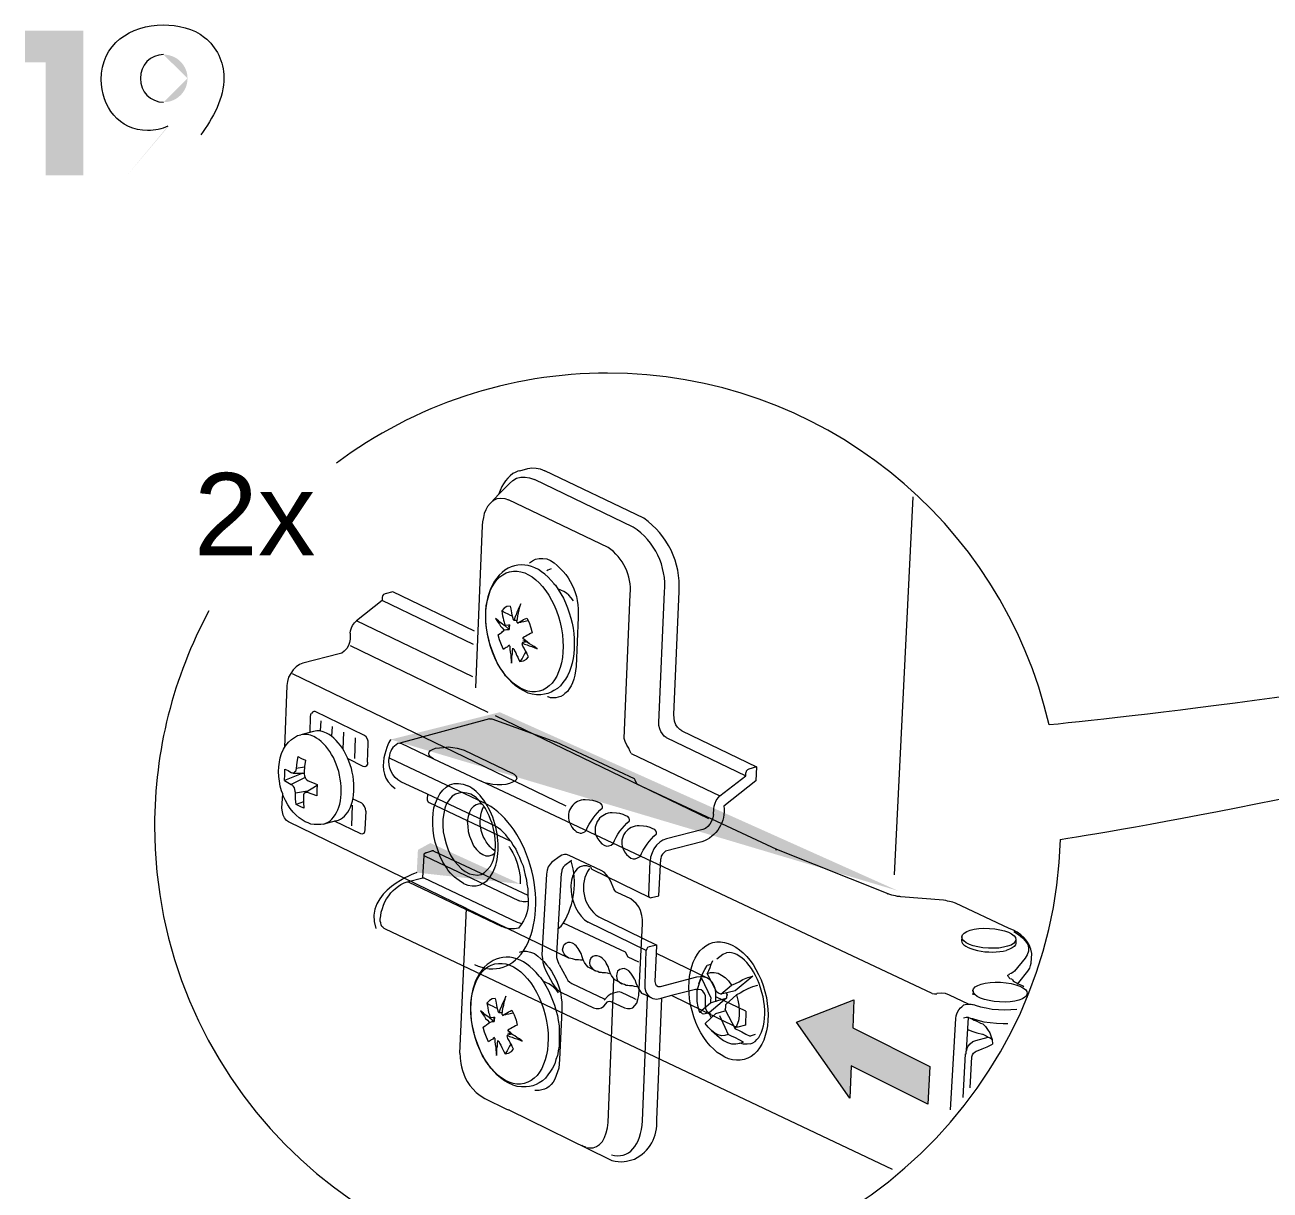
# Model space of a CAD drawing. Header units: metres. Extents: x -8.4 to 7.9, y -3.9 to 2.
# Drawn here: x 5.3787 to 5.6688, y -1.1898 to -0.9184 of the extents above; entities that cross this region are included whole.
import ezdxf

# ---------------------------------------------------------------- set-up
doc = ezdxf.new("R2010")
doc.units = ezdxf.units.M
doc.header["$MEASUREMENT"] = 0
for name, color, linetype, lineweight in [('PDF13_Geometry_Num_Penna__1', 255, 'Continuous', 18), ('PDF13_Geometry_Num_Penna__7', 7, 'Continuous', 18), ('PDF13_Text_Num_Penna__7', 7, 'Continuous', 18)]:
    doc.layers.add(name, color=color, linetype=linetype, lineweight=lineweight)
doc.styles.add('GENERATED_STYLE_2', font='')
doc.styles.get('GENERATED_STYLE_2').set_extended_font_data('Arial')

msp = doc.modelspace()

# ---------------------------------------------------------------- hatches: boundary and pattern name
at = {"layer": 'PDF13_Geometry_Num_Penna__1', "linetype": 'Continuous', "lineweight": 18}
for points in [[(5.5821, -1.12011), (5.48934, -1.0785), (5.4639, -1.08486)], [(5.49411, -1.11852), (5.47317, -1.10898), (5.47026, -1.11057), (5.46999, -1.11587)]]:
    msp.add_hatch(color=255, dxfattribs=at).paths.add_polyline_path(points)
at = {"layer": 'PDF13_Geometry_Num_Penna__7', "linetype": 'Continuous', "lineweight": 18}
for points in [[(5.38353, -0.92713), (5.38353, -0.9534), (5.39228, -0.9534), (5.39228, -0.91972), (5.3787, -0.91972), (5.3787, -0.92713)], [(5.41659, -0.93084, 0.415746), (5.411, -0.9253)], [(5.411, -0.93638, 0.415701), (5.41659, -0.93084)], [(5.40251, -0.9534), (5.41212, -0.94205), (5.41203, -0.94197)], [(5.57121, -1.16091), (5.58909, -1.16985), (5.58948, -1.16101), (5.57158, -1.15204), (5.57185, -1.14551), (5.55842, -1.15075), (5.5709, -1.16846)]]:
    msp.add_hatch(color=7, dxfattribs=at).paths.add_polyline_path(points)

# ---------------------------------------------------------------- linework, layer by layer
at = {"layer": 'PDF13_Geometry_Num_Penna__7', "color": 7, "linetype": 'Continuous', "lineweight": 18, "flags": 128}
for points in [[(5.61731, -1.08146, 0.349555), (5.51446, -0.99951, 0.162644), (5.45126, -1.02051)], [(5.53174, -1.08288), (5.53124, -1.0825), (5.53074, -1.082), (5.53035, -1.08142), (5.53006, -1.08062), (5.52994, -1.07986), (5.52986, -1.07904), (5.53112, -1.0504, 0.261859), (5.52289, -1.03332), (5.49983, -1.02223)], [(5.5281, -1.08437), (5.52759, -1.08407), (5.52721, -1.08357), (5.52683, -1.083), (5.52659, -1.08239), (5.52641, -1.08162), (5.52641, -1.08092), (5.52771, -1.05048, 0.276844), (5.52042, -1.03538), (5.49739, -1.0243)], [(5.51993, -1.08809), (5.51966, -1.08752), (5.51936, -1.08691), (5.51896, -1.08615), (5.51854, -1.08533), (5.51828, -1.08465), (5.51974, -1.05098, 0.264469), (5.51455, -1.0401), (5.49137, -1.02901)], [(5.49627, -1.04373), (5.49697, -1.04324), (5.49765, -1.04285), (5.49854, -1.04267), (5.49934, -1.04267), (5.50029, -1.04274), (5.50118, -1.04313, -0.272462), (5.50758, -1.05638), (5.50709, -1.06788), (5.50697, -1.06885), (5.50678, -1.06985), (5.50658, -1.0708), (5.50628, -1.07169), (5.506, -1.07238), (5.50552, -1.07307), (5.50512, -1.07367), (5.50451, -1.07413), (5.50406, -1.07456), (5.50356, -1.07483), (5.50294, -1.07502), (5.50238, -1.07513), (5.50179, -1.07513), (5.50118, -1.07513), (5.50061, -1.07495), (5.50043, -1.07489)], [(5.42157, -1.05491, 0.124968), (5.40892, -1.10505, 0.985443), (5.61995, -1.10814)], [(5.47252, -1.0976), (5.47242, -1.09879), (5.47242, -1.09888), (5.47242, -1.09899), (5.47242, -1.09906), (5.47252, -1.09906), (5.47252, -1.09918), (5.47252, -1.09925), (5.4726, -1.09925), (5.4726, -1.09937), (5.4727, -1.09949), (5.47281, -1.09949), (5.47281, -1.09957), (5.47289, -1.09957), (5.49189, -1.10852), (5.4913, -1.10782), (5.49071, -1.10706), (5.49002, -1.10637), (5.48954, -1.10587), (5.48903, -1.10548), (5.48853, -1.10517), (5.48815, -1.10498), (5.47252, -1.0976), (5.4663, -1.09475, -0.316651), (5.46356, -1.08903)], [(5.5491, -1.09124), (5.54898, -1.09446), (5.54155, -1.10037, -0.355169), (5.5364, -1.10872), (5.52797, -1.11087)], [(5.48765, -1.11341), (5.48784, -1.11282), (5.48803, -1.11213), (5.48814, -1.11144), (5.48822, -1.11087, -0.356621), (5.48558, -1.10037), (5.4855, -1.10025), (5.48499, -1.09967), (5.48451, -1.09911), (5.48412, -1.09867), (5.48381, -1.09841)], [(5.51572, -1.10911, -0.113622), (5.51954, -1.10381), (5.51954, -1.10352), (5.51947, -1.1032), (5.51916, -1.10281), (5.51867, -1.10263), (5.51808, -1.10232), (5.51728, -1.10213), (5.51652, -1.10201), (5.51552, -1.10194, 0.503448), (5.51169, -1.10714)], [(5.522, -1.11213, -0.105197), (5.52583, -1.10684), (5.52583, -1.10654), (5.52571, -1.10616), (5.52545, -1.10584), (5.52495, -1.10565), (5.52437, -1.10536), (5.52357, -1.10516), (5.5228, -1.10508), (5.5218, -1.10496, 0.526063), (5.51798, -1.11018)], [(5.49189, -1.10852), (5.492, -1.10871), (5.49247, -1.10952), (5.49308, -1.1104), (5.49346, -1.11136), (5.49396, -1.11225), (5.49434, -1.11333), (5.49475, -1.11433), (5.49504, -1.1154), (5.49525, -1.11648), (5.49554, -1.11759), (5.49562, -1.11854), (5.49583, -1.11962), (5.49583, -1.1207), (5.49583, -1.12119, -0.228164), (5.49367, -1.12878), (5.49278, -1.129), (5.49178, -1.129), (5.49081, -1.12878), (5.48981, -1.12839)], [(5.50291, -1.12889), (5.50361, -1.12832), (5.50418, -1.12761, 0.208653), (5.50597, -1.11313), (5.50448, -1.11423), (5.50408, -1.11462), (5.50379, -1.11531), (5.50369, -1.11602)], [(5.51022, -1.1149, 0.415305), (5.51237, -1.12617), (5.52591, -1.13276), (5.52415, -1.13314), (5.52377, -1.13334), (5.52357, -1.13364), (5.52345, -1.13403), (5.50993, -1.12743)], [(5.61309, -1.13696), (5.6133, -1.13469, 0.284236), (5.60799, -1.12889), (5.59551, -1.12297)], [(5.49393, -1.1344), (5.4947, -1.13421), (5.49559, -1.13421), (5.49647, -1.1344), (5.49739, -1.13472, -0.262973), (5.50376, -1.14798), (5.50325, -1.15944), (5.50318, -1.16044), (5.50306, -1.1614), (5.50276, -1.16228), (5.50248, -1.16316), (5.50218, -1.16397), (5.50179, -1.16466), (5.5013, -1.16523), (5.5008, -1.16573), (5.5003, -1.16612), (5.49973, -1.16631), (5.49915, -1.1665), (5.49854, -1.16661), (5.49795, -1.16661), (5.49746, -1.16661)], [(5.49156, -1.17122), (5.51463, -1.18253), (5.51544, -1.18292), (5.51621, -1.1831), (5.5169, -1.18321), (5.51759, -1.18329), (5.51828, -1.18321), (5.51886, -1.1831), (5.52073, -1.18261, 0.306561), (5.52591, -1.17348), (5.5271, -1.14511)]]:
    msp.add_lwpolyline(points, format="xyb", dxfattribs=at)
for points in [[(5.49401, -1.02223), (5.49355, -1.02234), (5.49294, -1.02262), (5.49236, -1.02292), (5.49178, -1.02342), (5.49118, -1.024), (5.49068, -1.0246), (5.49022, -1.0253), (5.4898, -1.02595), (5.48942, -1.02682), (5.4891, -1.02762), (5.4891, -1.02774), (5.49156, -1.02518)], [(5.49156, -1.02518), (5.49236, -1.02449), (5.49324, -1.024), (5.49424, -1.02372), (5.49521, -1.02372), (5.49627, -1.02392), (5.49739, -1.0243)], [(5.49401, -1.02223), (5.49588, -1.02173)], [(5.49588, -1.02173), (5.49677, -1.02154), (5.49777, -1.02165), (5.49872, -1.02184), (5.49983, -1.02223)], [(5.48725, -1.02971), (5.48707, -1.02989), (5.48645, -1.03059), (5.48607, -1.03135), (5.48569, -1.03223), (5.4855, -1.03312), (5.48532, -1.03412), (5.48519, -1.03499), (5.48371, -1.07281)], [(5.4891, -1.02774), (5.48725, -1.02971), (5.48796, -1.02909), (5.48871, -1.02871), (5.4896, -1.02862), (5.49048, -1.02871), (5.49137, -1.02901)], [(5.58559, -1.02832), (5.58122, -1.1164)], [(5.5013, -1.04511), (5.50049, -1.04539), (5.5003, -1.04559)], [(5.50196, -1.04862), (5.50228, -1.04888), (5.50296, -1.04988), (5.50354, -1.05089), (5.50415, -1.05195), (5.50464, -1.05303), (5.5051, -1.05421), (5.50553, -1.05537), (5.5059, -1.05656), (5.50622, -1.05774), (5.50641, -1.05889), (5.50661, -1.0602), (5.50668, -1.06135), (5.50668, -1.06254), (5.50668, -1.06373), (5.50661, -1.06491), (5.50641, -1.06599), (5.5063, -1.06667)], [(5.50648, -1.05253), (5.50599, -1.05184), (5.50542, -1.05126), (5.50484, -1.05077), (5.50423, -1.05038), (5.50354, -1.05008), (5.50288, -1.04977)], [(5.46192, -1.05179), (5.46192, -1.05248), (5.45593, -1.05719)], [(5.46262, -1.0509), (5.46222, -1.0511), (5.46204, -1.05136), (5.46192, -1.05178)], [(5.48322, -1.06273), (5.46192, -1.05248)], [(5.46438, -1.05048), (5.46262, -1.0509)], [(5.48347, -1.05963), (5.46438, -1.05048)], [(5.49176, -1.05379), (5.491, -1.05391), (5.49038, -1.05429), (5.48981, -1.05487), (5.48992, -1.05548), (5.49, -1.05605), (5.49012, -1.05656), (5.49019, -1.05705), (5.49038, -1.05756), (5.4905, -1.05813)], [(5.48981, -1.05487), (5.4905, -1.05529), (5.49119, -1.05556), (5.49176, -1.05587), (5.49227, -1.05605)], [(5.49176, -1.05379), (5.49188, -1.05441), (5.49196, -1.05487), (5.49207, -1.05537), (5.49214, -1.05587), (5.49227, -1.05637), (5.49246, -1.05694), (5.49257, -1.05705), (5.49265, -1.05705)], [(5.49334, -1.05756), (5.49345, -1.05676), (5.49353, -1.05605), (5.49372, -1.05537), (5.49383, -1.05467), (5.49403, -1.05399), (5.49422, -1.05323), (5.49395, -1.05391), (5.49365, -1.05459), (5.49334, -1.05517), (5.49314, -1.05579), (5.49285, -1.05637), (5.49265, -1.05705)], [(5.45449, -1.06011), (5.45456, -1.05953), (5.45475, -1.05885), (5.45505, -1.05827), (5.45545, -1.05765), (5.45593, -1.05719)], [(5.48309, -1.07028), (5.45593, -1.05719)], [(5.49038, -1.05832), (5.49, -1.05802), (5.48962, -1.05774), (5.48932, -1.05756), (5.48904, -1.05725), (5.48862, -1.05694), (5.48835, -1.05667), (5.48862, -1.05713), (5.48892, -1.05763), (5.48924, -1.05802), (5.4895, -1.05843), (5.48992, -1.05882), (5.4903, -1.05932)], [(5.49138, -1.05823), (5.49038, -1.05832), (5.4905, -1.05823), (5.4905, -1.05813)], [(5.4905, -1.05813), (5.49138, -1.05823)], [(5.4905, -1.05832), (5.4915, -1.0592)], [(5.49158, -1.05813), (5.49138, -1.05823)], [(5.49138, -1.05851), (5.4915, -1.0587)], [(5.4915, -1.05862), (5.49138, -1.05851)], [(5.49158, -1.05813), (5.49158, -1.05823), (5.49158, -1.05843), (5.4915, -1.05862)], [(5.4915, -1.0587), (5.4915, -1.05889), (5.4915, -1.0592)], [(5.49265, -1.05705), (5.49334, -1.05705)], [(5.49345, -1.05705), (5.49334, -1.05705)], [(5.49334, -1.05756), (5.49345, -1.05763), (5.49345, -1.05774)], [(5.49345, -1.05774), (5.49383, -1.05756), (5.49423, -1.05732), (5.49452, -1.05713), (5.49483, -1.05694), (5.49521, -1.05676), (5.49561, -1.05656)], [(5.49433, -1.05756), (5.49414, -1.05763), (5.49345, -1.05774)], [(5.49552, -1.05732), (5.49491, -1.05743), (5.49422, -1.05756)], [(5.49433, -1.05756), (5.49422, -1.05756)], [(5.49599, -1.05725), (5.49552, -1.05731)], [(5.49561, -1.05656), (5.49617, -1.05763), (5.49659, -1.05882), (5.49687, -1.06)], [(5.45449, -1.06011), (5.45449, -1.06149), (5.45429, -1.06229), (5.4541, -1.06298), (5.45369, -1.06364), (5.4531, -1.06426), (5.45252, -1.06475), (5.45192, -1.06494), (5.44348, -1.06708)], [(5.48892, -1.06046), (5.48924, -1.06027), (5.48942, -1.0602), (5.48962, -1.06), (5.48981, -1.0599), (5.49, -1.05969), (5.4903, -1.0595)], [(5.49019, -1.06393), (5.4897, -1.06284), (5.48924, -1.06166), (5.48892, -1.06046)], [(5.49119, -1.0592), (5.4903, -1.0595), (5.4903, -1.0594), (5.4903, -1.05932)], [(5.4903, -1.05932), (5.49119, -1.0592)], [(5.49119, -1.0592), (5.4915, -1.0592)], [(5.49452, -1.06235), (5.49511, -1.06264), (5.49572, -1.06284), (5.49617, -1.06304), (5.49678, -1.06322), (5.49737, -1.06342), (5.49805, -1.06373), (5.49737, -1.06322), (5.49678, -1.06292), (5.49629, -1.06254), (5.49579, -1.06216), (5.49529, -1.06176), (5.49471, -1.06135)], [(5.49687, -1.06), (5.49649, -1.0602), (5.49609, -1.0604), (5.49579, -1.06058), (5.49541, -1.06078), (5.49511, -1.06096), (5.49471, -1.06115)], [(5.49471, -1.06116), (5.49471, -1.06127), (5.49471, -1.06135)], [(5.45449, -1.06298), (5.48657, -1.07847)], [(5.5063, -1.06667), (5.50622, -1.06706), (5.5059, -1.06806), (5.50561, -1.06901), (5.5051, -1.07001), (5.50464, -1.07078), (5.50404, -1.07158), (5.50346, -1.07236), (5.50277, -1.07296), (5.50196, -1.07342), (5.50131, -1.07385), (5.50051, -1.07412), (5.49974, -1.07431), (5.49893, -1.07442), (5.49785, -1.07442), (5.49687, -1.07431), (5.49591, -1.07403), (5.49491, -1.07354), (5.49395, -1.07296), (5.49294, -1.07228), (5.49214, -1.07158), (5.4915, -1.0709), (5.4907, -1.07001), (5.49012, -1.06913), (5.48942, -1.06813), (5.48881, -1.06714), (5.48835, -1.06606), (5.48786, -1.06491), (5.48748, -1.06393), (5.48706, -1.06284), (5.48678, -1.06176)], [(5.49158, -1.06292), (5.49127, -1.06315), (5.49108, -1.06334), (5.49081, -1.06342), (5.49062, -1.06361), (5.49038, -1.06373), (5.49019, -1.06393)], [(5.49168, -1.06315), (5.49158, -1.06304), (5.49158, -1.06293)], [(5.49168, -1.06315), (5.49168, -1.0638), (5.49176, -1.06449), (5.49188, -1.06511), (5.49188, -1.06579), (5.49196, -1.06637), (5.49207, -1.06706), (5.49214, -1.06649), (5.49214, -1.06587), (5.49214, -1.06537), (5.49227, -1.06491), (5.49227, -1.0643), (5.49239, -1.06361)], [(5.49239, -1.06361), (5.49246, -1.06373), (5.49257, -1.06373), (5.49276, -1.06422), (5.49306, -1.06468), (5.49326, -1.06519), (5.49353, -1.06568), (5.49372, -1.06618), (5.49403, -1.06667)], [(5.49403, -1.06667), (5.49483, -1.06657), (5.49552, -1.06618), (5.49599, -1.0656), (5.49571, -1.06499), (5.49552, -1.06449), (5.49521, -1.06411), (5.49503, -1.06361), (5.49471, -1.06315), (5.49452, -1.06254)], [(5.49541, -1.06441), (5.49511, -1.06491), (5.49483, -1.06537), (5.49452, -1.06599), (5.49403, -1.06667)], [(5.49521, -1.06216), (5.49452, -1.06235), (5.49452, -1.06247), (5.49452, -1.06254)], [(5.49491, -1.06196), (5.49529, -1.06184), (5.49471, -1.06196)], [(5.49541, -1.06204), (5.49521, -1.06216)], [(5.49541, -1.06204), (5.49541, -1.06196), (5.49541, -1.06184)], [(5.49629, -1.06254), (5.49541, -1.06204)], [(5.44348, -1.06708), (5.44271, -1.06739), (5.44191, -1.06796), (5.44121, -1.06866), (5.44065, -1.06946), (5.44014, -1.07034), (5.43984, -1.07131), (5.43976, -1.07229)], [(5.50481, -1.10039), (5.44106, -1.06958)], [(5.43976, -1.07229), (5.43915, -1.08671), (5.43945, -1.08633), (5.44014, -1.08552), (5.44083, -1.08483), (5.44153, -1.08437), (5.44221, -1.08394), (5.44297, -1.08376)], [(5.44517, -1.08319), (5.44524, -1.07955), (5.44524, -1.07935), (5.44535, -1.07916), (5.44535, -1.07904), (5.44535, -1.07886), (5.44543, -1.07878)], [(5.44632, -1.07835), (5.44605, -1.07835), (5.44573, -1.07848), (5.44543, -1.07878)], [(5.45782, -1.08395), (5.44632, -1.07835)], [(5.44762, -1.08055), (5.4475, -1.08288)], [(5.45026, -1.08181), (5.45014, -1.08407)], [(5.48696, -1.08007), (5.46601, -1.08569), (5.46561, -1.0858), (5.46522, -1.08607), (5.46482, -1.08638), (5.46443, -1.08669), (5.46414, -1.08719), (5.46393, -1.08758), (5.46374, -1.08806), (5.46364, -1.08852), (5.46356, -1.08903), (5.46356, -1.08914), (5.46374, -1.08923)], [(5.48696, -1.08007), (5.48707, -1.08007), (5.48717, -1.08007), (5.48727, -1.08007), (5.48737, -1.08007), (5.48745, -1.08007)], [(5.48745, -1.08007), (5.50231, -1.08537), (5.50241, -1.08537)], [(5.48822, -1.07927), (5.53799, -1.10327)], [(5.44593, -1.083), (5.44297, -1.08377)], [(5.44605, -1.08419), (5.44524, -1.08388), (5.44447, -1.08368), (5.44379, -1.08368), (5.44297, -1.08376)], [(5.44896, -1.08339), (5.44819, -1.08307), (5.44739, -1.08288), (5.44673, -1.08288), (5.44593, -1.083)], [(5.4529, -1.08319), (5.4528, -1.08709)], [(5.45567, -1.08445), (5.45545, -1.08928)], [(5.45869, -1.08583), (5.45869, -1.08525), (5.45851, -1.08477), (5.4582, -1.08426), (5.45782, -1.08394)], [(5.5281, -1.08437), (5.54664, -1.09331), (5.54664, -1.09262)], [(5.53174, -1.08288), (5.5491, -1.09124), (5.54734, -1.09174)], [(5.43876, -1.09753), (5.4385, -1.09684), (5.43819, -1.09576), (5.438, -1.09458), (5.43789, -1.09351), (5.43781, -1.09232), (5.43789, -1.09124), (5.438, -1.09016), (5.43819, -1.0891), (5.4385, -1.0881), (5.43896, -1.08709), (5.43915, -1.08671)], [(5.45851, -1.09016), (5.45869, -1.08583)], [(5.46601, -1.08569), (5.46611, -1.08569), (5.4663, -1.08569)], [(5.4663, -1.08569), (5.47389, -1.08935)], [(5.47389, -1.08935), (5.47329, -1.08896), (5.47289, -1.08852), (5.47281, -1.08815), (5.47289, -1.08785), (5.47321, -1.08746), (5.47368, -1.08719), (5.47437, -1.08687), (5.47525, -1.08677), (5.47623, -1.08669), (5.47733, -1.08657), (5.47841, -1.08669), (5.47939, -1.08687), (5.48027, -1.08708), (5.48106, -1.08737), (5.49218, -1.09268)], [(5.50212, -1.08537), (5.50221, -1.08537), (5.50231, -1.08537)], [(5.50241, -1.08537), (5.52063, -1.09394), (5.52072, -1.09408), (5.52082, -1.09426)], [(5.44229, -1.08879), (5.44209, -1.09016), (5.44191, -1.09162), (5.44183, -1.092), (5.44171, -1.09232), (5.44153, -1.0925), (5.44133, -1.09262), (5.44114, -1.0927), (5.44083, -1.09262)], [(5.44229, -1.08879), (5.44317, -1.08928), (5.44406, -1.08967)], [(5.44406, -1.08967), (5.44387, -1.09112), (5.44379, -1.0925)], [(5.45851, -1.09016), (5.45851, -1.09062), (5.4582, -1.09105), (5.45789, -1.09124), (5.45751, -1.09112), (5.45398, -1.08936)], [(5.46374, -1.08923), (5.4855, -1.09957)], [(5.47389, -1.08935), (5.485, -1.09457)], [(5.51993, -1.08809), (5.54063, -1.09799), (5.54664, -1.09331)], [(5.43915, -1.09438), (5.43927, -1.093), (5.43927, -1.09174)], [(5.44348, -1.0927), (5.43915, -1.09438)], [(5.43927, -1.09174), (5.44002, -1.09212), (5.44083, -1.09262)], [(5.44114, -1.0927), (5.44379, -1.0927)], [(5.44387, -1.09131), (5.44191, -1.09162)], [(5.44379, -1.0925), (5.44379, -1.09288), (5.44387, -1.09331), (5.44398, -1.0937), (5.44417, -1.094), (5.44435, -1.09426), (5.44467, -1.09446), (5.44573, -1.09489), (5.44682, -1.09535)], [(5.59007, -1.14403), (5.485, -1.09457), (5.48579, -1.09484), (5.48666, -1.09502), (5.48775, -1.09523), (5.48875, -1.09534), (5.48981, -1.09534), (5.49081, -1.09523), (5.49168, -1.09502), (5.49238, -1.09475), (5.49297, -1.09445), (5.49326, -1.09415), (5.49335, -1.09376), (5.49317, -1.09337), (5.49279, -1.093), (5.49218, -1.09268)], [(5.54734, -1.09174), (5.54704, -1.09193), (5.54672, -1.0922), (5.54664, -1.09262)], [(5.43915, -1.09438), (5.43995, -1.09489), (5.44073, -1.09535), (5.44103, -1.09553), (5.44121, -1.09584), (5.4414, -1.09615), (5.44153, -1.09653), (5.4416, -1.0969), (5.44171, -1.09733)], [(5.44398, -1.0937), (5.44073, -1.09535)], [(5.44398, -1.09722), (5.44682, -1.09553)], [(5.44682, -1.09535), (5.44673, -1.09664), (5.44673, -1.09799)], [(5.48086, -1.11841), (5.4799, -1.11774), (5.47882, -1.11697), (5.47784, -1.11597), (5.47733, -1.11539), (5.47695, -1.11471), (5.47606, -1.11341), (5.47538, -1.11195), (5.4748, -1.11037), (5.47429, -1.1088), (5.474, -1.10734), (5.47382, -1.10596), (5.47374, -1.10458), (5.47374, -1.10332), (5.47382, -1.10201), (5.474, -1.10075), (5.47438, -1.09967), (5.4748, -1.09861), (5.47538, -1.09753), (5.47606, -1.09664), (5.47684, -1.09596), (5.47764, -1.09546), (5.47814, -1.09527), (5.47872, -1.09515), (5.47921, -1.09508), (5.4797, -1.09508), (5.48079, -1.09527), (5.48185, -1.09564)], [(5.52082, -1.09426), (5.52129, -1.09523), (5.52121, -1.09514)], [(5.55388, -1.11048), (5.52129, -1.09523)], [(5.44014, -1.10407), (5.43964, -1.1037), (5.43915, -1.10312), (5.43888, -1.10252), (5.43869, -1.10175), (5.43856, -1.10086), (5.43876, -1.09753)], [(5.44831, -1.10458), (5.44762, -1.1047), (5.44682, -1.1047), (5.44612, -1.1047), (5.44535, -1.10458), (5.44467, -1.10427), (5.44398, -1.10401), (5.44329, -1.10358), (5.44259, -1.10312), (5.44191, -1.10252), (5.44121, -1.10181), (5.44053, -1.10094), (5.43995, -1.10005), (5.43938, -1.0991), (5.43888, -1.09799), (5.43876, -1.09753)], [(5.44455, -1.0969), (5.44171, -1.09733)], [(5.44191, -1.09999), (5.44171, -1.09867), (5.44171, -1.09733)], [(5.4436, -1.09937), (5.44191, -1.09999)], [(5.44455, -1.09722), (5.44429, -1.09722), (5.44406, -1.09722), (5.44387, -1.09733), (5.44367, -1.09753), (5.4436, -1.09779), (5.4436, -1.09821), (5.4436, -1.09956), (5.44367, -1.10086)], [(5.44673, -1.09799), (5.44563, -1.09761), (5.44455, -1.09722)], [(5.45721, -1.09967), (5.45505, -1.09867)], [(5.48255, -1.09761), (5.48166, -1.09733), (5.48067, -1.09722), (5.47979, -1.09733), (5.47902, -1.09761), (5.47822, -1.0981), (5.47752, -1.09891), (5.47695, -1.09979), (5.47656, -1.10086), (5.47626, -1.10213), (5.47606, -1.1034), (5.47606, -1.1049), (5.47618, -1.10634), (5.47646, -1.10772), (5.47684, -1.10918), (5.47733, -1.11057), (5.47795, -1.11195), (5.47872, -1.11313), (5.47953, -1.11409), (5.4804, -1.11497), (5.48128, -1.11565), (5.48225, -1.11616), (5.48313, -1.11635), (5.48412, -1.11648), (5.48499, -1.11628), (5.48577, -1.11585), (5.48645, -1.11517), (5.48715, -1.11439), (5.48765, -1.11341)], [(5.48381, -1.09841), (5.48323, -1.09799), (5.48255, -1.09761)], [(5.53917, -1.10105), (5.53929, -1.10037), (5.53949, -1.09967), (5.53975, -1.0991), (5.54017, -1.09848), (5.54063, -1.09799)], [(5.44367, -1.10086), (5.44279, -1.10045), (5.44191, -1.09999)], [(5.45813, -1.10155), (5.45789, -1.10584), (5.45782, -1.10634), (5.45763, -1.10673), (5.45721, -1.10692), (5.45693, -1.10684), (5.45084, -1.10389)], [(5.45498, -1.10017), (5.45475, -1.10496)], [(5.45813, -1.10155), (5.45802, -1.10105), (5.45782, -1.10045), (5.45751, -1.09999), (5.45721, -1.09967)], [(5.48532, -1.09999), (5.48451, -1.09987), (5.48381, -1.10005), (5.48323, -1.10045), (5.48266, -1.10105), (5.48225, -1.10181), (5.48197, -1.10281), (5.48174, -1.10389), (5.48185, -1.10508), (5.48197, -1.10627), (5.48225, -1.10742), (5.48274, -1.10848), (5.48323, -1.1096), (5.48392, -1.11049), (5.48461, -1.11117), (5.48539, -1.11163), (5.48607, -1.11195), (5.48687, -1.11195), (5.48757, -1.11175), (5.48814, -1.11137)], [(5.48822, -1.11087), (5.48822, -1.11068), (5.48834, -1.10986), (5.48834, -1.10911), (5.48822, -1.10811), (5.48814, -1.10722), (5.48803, -1.10634), (5.48776, -1.10536), (5.48757, -1.10439), (5.48715, -1.10351), (5.48687, -1.10263), (5.48638, -1.10175), (5.48599, -1.10094), (5.48558, -1.10037)], [(5.53909, -1.10232), (5.53898, -1.10312), (5.53867, -1.10389), (5.53829, -1.10458), (5.53779, -1.10516), (5.53723, -1.10558), (5.53665, -1.10584), (5.52817, -1.10803)], [(5.53909, -1.10232), (5.53917, -1.10105)], [(5.48006, -1.1579), (5.48155, -1.1242), (5.44014, -1.10408)], [(5.45122, -1.10381), (5.44831, -1.10458)], [(5.52817, -1.10803), (5.5273, -1.10831), (5.52659, -1.1088), (5.52584, -1.10949), (5.52525, -1.11037), (5.52483, -1.11124), (5.52445, -1.11225), (5.52437, -1.11321)], [(5.47231, -1.11118), (5.47349, -1.11079)], [(5.47399, -1.11086), (5.47389, -1.11086), (5.47389, -1.11079), (5.47378, -1.11079), (5.47368, -1.11079), (5.4736, -1.11079), (5.47349, -1.11079), (5.4736, -1.11079), (5.47368, -1.11086)], [(5.47399, -1.11086), (5.49583, -1.12112), (5.49583, -1.12119)], [(5.52797, -1.11087), (5.52759, -1.11117), (5.52721, -1.11156), (5.52691, -1.11207), (5.52683, -1.11263)], [(5.55359, -1.11048), (5.55377, -1.11048), (5.55388, -1.11048)], [(5.58279, -1.12151), (5.5825, -1.1214), (5.582, -1.1214), (5.58153, -1.12132), (5.58102, -1.12119), (5.58063, -1.12112), (5.58023, -1.12094), (5.57984, -1.12082), (5.55388, -1.11048)], [(5.47143, -1.1171), (5.47173, -1.11186), (5.47173, -1.11179), (5.47173, -1.11168), (5.47173, -1.11154), (5.47181, -1.11154), (5.47181, -1.11147), (5.47181, -1.11136), (5.47191, -1.11136), (5.47191, -1.11129), (5.47202, -1.11129), (5.4721, -1.11129), (5.4721, -1.11118), (5.4722, -1.11118), (5.47231, -1.11118)], [(5.47173, -1.11186), (5.47173, -1.11198), (5.47191, -1.11205), (5.49367, -1.12239)], [(5.50143, -1.11343), (5.50104, -1.11394), (5.50064, -1.11451), (5.50035, -1.11531), (5.50025, -1.1162)], [(5.5034, -1.11205), (5.50143, -1.11343)], [(5.50548, -1.11186), (5.50487, -1.11168), (5.5044, -1.11168), (5.50379, -1.11179), (5.5034, -1.11205)], [(5.51294, -1.1154), (5.50547, -1.11186)], [(5.50597, -1.11313), (5.50606, -1.11305), (5.50597, -1.11294)], [(5.52427, -1.12164), (5.52407, -1.12144), (5.52407, -1.12118), (5.52437, -1.11321)], [(5.52641, -1.12126), (5.52683, -1.11263)], [(5.50025, -1.1162), (5.49916, -1.135)], [(5.5032, -1.13725), (5.50282, -1.13646), (5.50262, -1.13569), (5.50262, -1.13481), (5.50369, -1.11602)], [(5.51053, -1.11459), (5.51061, -1.1149), (5.51081, -1.11509)], [(5.51081, -1.11509), (5.52427, -1.12164)], [(5.5152, -1.11797), (5.5147, -1.1171), (5.51423, -1.11639), (5.51362, -1.11578), (5.51294, -1.1154)], [(5.46148, -1.12673), (5.46159, -1.12592), (5.46169, -1.12505), (5.46198, -1.12427), (5.46227, -1.12347), (5.46256, -1.1227), (5.46295, -1.12201), (5.46346, -1.12132), (5.46393, -1.12062), (5.46453, -1.12004), (5.46504, -1.11954), (5.46573, -1.11905), (5.4663, -1.11867), (5.46709, -1.11825), (5.46779, -1.11805), (5.47143, -1.1171)], [(5.46779, -1.11805), (5.46787, -1.11805), (5.46797, -1.11805)], [(5.46797, -1.11805), (5.48982, -1.12839)], [(5.47143, -1.1171), (5.47152, -1.1171), (5.47163, -1.1171)], [(5.47163, -1.1171), (5.49336, -1.12742)], [(5.5159, -1.11962), (5.5152, -1.11797)], [(5.51669, -1.1205), (5.51639, -1.12032), (5.5161, -1.12004), (5.5159, -1.11962)], [(5.49583, -1.12259), (5.49544, -1.1227), (5.49512, -1.1227), (5.49475, -1.1227), (5.49446, -1.12259), (5.49404, -1.12251), (5.49367, -1.12239)], [(5.51984, -1.12201), (5.51669, -1.1205)], [(5.52258, -1.12781), (5.52258, -1.12682), (5.5224, -1.12585), (5.52208, -1.12473), (5.52171, -1.12385), (5.52111, -1.12308), (5.52051, -1.12251), (5.51984, -1.12201)], [(5.52427, -1.12164), (5.52445, -1.12176), (5.52465, -1.12164), (5.52641, -1.12126)], [(5.57966, -1.12082), (5.57976, -1.12082), (5.57984, -1.12082)], [(5.59551, -1.12297), (5.5953, -1.1229), (5.5949, -1.12277), (5.59451, -1.1227), (5.59411, -1.12259), (5.59364, -1.12251), (5.59323, -1.12239), (5.59272, -1.12227), (5.58279, -1.12151)], [(5.48155, -1.1242), (5.50532, -1.13572), (5.50474, -1.1353), (5.50432, -1.1348), (5.50406, -1.13434), (5.50394, -1.13384), (5.50406, -1.13334), (5.50424, -1.13276)], [(5.46267, -1.12907), (5.46237, -1.12889), (5.46207, -1.12858), (5.46189, -1.12839), (5.46169, -1.12801), (5.46159, -1.12761), (5.46148, -1.12721), (5.46148, -1.12673)], [(5.49335, -1.12742), (5.49396, -1.12761), (5.49454, -1.12781)], [(5.52171, -1.13677), (5.51925, -1.13557), (5.51864, -1.13438), (5.50418, -1.12762)], [(5.52171, -1.14453), (5.52258, -1.12781)], [(5.58083, -1.18501), (5.46267, -1.12907)], [(5.59697, -1.13084), (5.59688, -1.13173)], [(5.60906, -1.12958), (5.61015, -1.13027), (5.61114, -1.13105), (5.61182, -1.13185), (5.61231, -1.13262), (5.61251, -1.13342), (5.61251, -1.1342), (5.61221, -1.135), (5.61172, -1.13577)], [(5.52318, -1.14197), (5.52345, -1.13403)], [(5.5376, -1.14039), (5.52583, -1.13472), (5.52591, -1.13276)], [(5.60957, -1.13242), (5.60946, -1.13273), (5.60918, -1.13312), (5.60867, -1.13342), (5.60809, -1.13369), (5.6073, -1.134)], [(5.60957, -1.13155), (5.60957, -1.13242)], [(5.49916, -1.135), (5.49927, -1.13588), (5.49938, -1.13684), (5.49967, -1.13785), (5.50006, -1.13872)], [(5.50766, -1.13618), (5.50728, -1.13618), (5.50697, -1.13618), (5.50671, -1.1361), (5.50628, -1.13598), (5.5059, -1.1359), (5.50552, -1.13578), (5.50532, -1.13572)], [(5.50866, -1.13629), (5.50816, -1.13629), (5.50766, -1.13618)], [(5.51042, -1.13816), (5.50993, -1.13787), (5.50942, -1.13736), (5.50904, -1.13678), (5.50873, -1.13618), (5.50855, -1.13549), (5.50827, -1.13472)], [(5.51053, -1.13578), (5.51031, -1.13636), (5.51022, -1.13687), (5.51031, -1.13748), (5.51061, -1.13794), (5.51099, -1.13836), (5.51161, -1.13874)], [(5.52553, -1.14127), (5.52583, -1.13472)], [(5.53892, -1.13646), (5.53851, -1.13725), (5.53823, -1.13803), (5.53794, -1.13872), (5.53764, -1.13941)], [(5.5399, -1.13596), (5.54059, -1.13539), (5.54128, -1.13488), (5.54217, -1.13457)], [(5.61173, -1.13577), (5.60928, -1.13884), (5.60888, -1.13911), (5.60849, -1.13941), (5.60817, -1.13949)], [(5.61025, -1.14149), (5.61231, -1.13884), (5.6128, -1.13815), (5.613, -1.13753), (5.61309, -1.13696)], [(5.49848, -1.14001), (5.4988, -1.14028), (5.49948, -1.14128), (5.50006, -1.14228), (5.50067, -1.14334), (5.50116, -1.14442), (5.50162, -1.14561), (5.50204, -1.14676), (5.50242, -1.14795), (5.50274, -1.14913), (5.50293, -1.15029), (5.50313, -1.15159), (5.5032, -1.15274), (5.5032, -1.15393), (5.5032, -1.15512), (5.50313, -1.1563), (5.50293, -1.15739), (5.50282, -1.15806)], [(5.50006, -1.13872), (5.50172, -1.14176)], [(5.5032, -1.13725), (5.50487, -1.14037)], [(5.51161, -1.13874), (5.51042, -1.13816)], [(5.51395, -1.13925), (5.51357, -1.13925), (5.51325, -1.13925), (5.51299, -1.13913), (5.51249, -1.13913), (5.51219, -1.13893), (5.51179, -1.13882), (5.51161, -1.13874)], [(5.51494, -1.13943), (5.51445, -1.13933), (5.51395, -1.13925)], [(5.51672, -1.1412), (5.5161, -1.14089), (5.51572, -1.14039), (5.51533, -1.13981), (5.51501, -1.13925), (5.51483, -1.13854), (5.51455, -1.13774)], [(5.51678, -1.13882), (5.5166, -1.13943), (5.51652, -1.13993), (5.5166, -1.14051), (5.51678, -1.14101), (5.5172, -1.14139), (5.51778, -1.14177)], [(5.53567, -1.14176), (5.53656, -1.13949)], [(5.53656, -1.13949), (5.53707, -1.13842), (5.53764, -1.13753)], [(5.53851, -1.13725), (5.53764, -1.13753)], [(5.53764, -1.13941), (5.53842, -1.13911), (5.53929, -1.13911), (5.54019, -1.1393), (5.54098, -1.13973), (5.54187, -1.1403), (5.54265, -1.14107), (5.54334, -1.14207)], [(5.5399, -1.14376), (5.53764, -1.13941)], [(5.54709, -1.1403), (5.54825, -1.14001), (5.54413, -1.14345)], [(5.60878, -1.14088), (5.60859, -1.14068), (5.60817, -1.14061), (5.60799, -1.1403), (5.6078, -1.14011), (5.6077, -1.13991), (5.6077, -1.1398), (5.6078, -1.13973), (5.60788, -1.13962)], [(5.60788, -1.13962), (5.60799, -1.13962), (5.60809, -1.13949)], [(5.60799, -1.13949), (5.60799, -1.13962)], [(5.503, -1.14392), (5.50251, -1.14323), (5.50194, -1.14266), (5.50136, -1.14216), (5.50075, -1.14177), (5.50006, -1.14147), (5.4994, -1.14116)], [(5.50172, -1.14176), (5.50212, -1.14245), (5.50262, -1.14306), (5.5031, -1.14345), (5.50369, -1.14384)], [(5.50487, -1.14037), (5.50518, -1.14099), (5.50566, -1.14138), (5.50615, -1.14169)], [(5.50615, -1.14169), (5.51362, -1.14529)], [(5.50935, -1.17989), (5.51022, -1.17997), (5.51111, -1.17997), (5.51187, -1.17965), (5.51257, -1.17919), (5.51325, -1.17851), (5.51375, -1.17762), (5.51414, -1.1765), (5.51445, -1.17536), (5.51455, -1.17406), (5.5159, -1.14069)], [(5.5179, -1.14177), (5.51672, -1.1412)], [(5.52024, -1.14227), (5.51984, -1.14227), (5.51954, -1.14227), (5.51916, -1.14215), (5.51878, -1.14215), (5.51836, -1.14197), (5.51808, -1.14189), (5.5179, -1.14177)], [(5.52123, -1.14246), (5.52073, -1.14239), (5.52024, -1.14227)], [(5.5208, -1.14081), (5.521, -1.14157), (5.52131, -1.14227), (5.52162, -1.14285), (5.522, -1.14346), (5.52238, -1.14395), (5.52289, -1.14423)], [(5.52659, -1.1453), (5.52583, -1.14542), (5.52503, -1.1453), (5.52437, -1.14492), (5.52387, -1.14441), (5.52345, -1.14373), (5.52318, -1.14284), (5.52318, -1.14197)], [(5.52671, -1.14246), (5.52621, -1.14246), (5.52583, -1.14227), (5.52565, -1.14189), (5.52553, -1.14127)], [(5.5376, -1.14039), (5.53683, -1.1402), (5.53602, -1.14012), (5.53514, -1.1402), (5.52671, -1.14246)], [(5.53636, -1.14049), (5.53588, -1.14138), (5.53557, -1.14238), (5.53527, -1.14345), (5.53527, -1.14463), (5.53527, -1.14592), (5.53549, -1.14711), (5.53588, -1.14837), (5.53842, -1.14621)], [(5.53636, -1.14049), (5.53851, -1.14502)], [(5.53967, -1.14472), (5.53967, -1.14373), (5.53949, -1.14284), (5.53917, -1.14207), (5.53879, -1.14139), (5.53817, -1.14081), (5.5376, -1.14039)], [(5.54079, -1.14421), (5.54334, -1.14207), (5.54423, -1.14169), (5.5451, -1.1413), (5.54599, -1.1408), (5.54709, -1.1403)], [(5.54817, -1.14245), (5.54709, -1.14295), (5.54621, -1.14345), (5.54532, -1.14396), (5.54445, -1.14435)], [(5.54936, -1.14219), (5.54817, -1.14245)], [(5.60878, -1.14088), (5.60896, -1.14107), (5.60928, -1.1413), (5.60967, -1.14158), (5.60996, -1.14176)], [(5.61025, -1.14149), (5.61006, -1.14158), (5.60996, -1.14176)], [(5.60996, -1.14176), (5.61006, -1.14176), (5.61045, -1.14196), (5.61104, -1.14219), (5.61142, -1.14238)], [(5.61142, -1.14238), (5.61133, -1.14238), (5.61123, -1.14238)], [(5.48828, -1.14518), (5.48752, -1.1453), (5.4869, -1.14569), (5.48633, -1.14627), (5.48644, -1.14687), (5.48653, -1.14744), (5.48664, -1.14795), (5.48671, -1.14845), (5.4869, -1.14895), (5.48702, -1.14953)], [(5.48828, -1.14518), (5.4884, -1.1458), (5.48848, -1.14627), (5.48859, -1.14676), (5.48866, -1.14727), (5.48879, -1.14776), (5.48898, -1.14833), (5.48909, -1.14845), (5.48917, -1.14845)], [(5.48986, -1.14895), (5.48997, -1.14815), (5.49005, -1.14745), (5.49024, -1.14676), (5.49035, -1.14607), (5.49055, -1.14538), (5.49074, -1.14462), (5.49047, -1.1453), (5.49017, -1.14598), (5.48986, -1.14656), (5.48966, -1.14719), (5.48936, -1.14776), (5.48917, -1.14845)], [(5.50369, -1.14384), (5.51117, -1.14736)], [(5.51362, -1.14561), (5.51452, -1.14464)], [(5.51362, -1.14529), (5.51373, -1.14529), (5.51383, -1.14529)], [(5.51441, -1.14599), (5.51462, -1.14592), (5.51492, -1.14579), (5.5152, -1.14592)], [(5.51452, -1.14463), (5.51461, -1.14453), (5.5148, -1.14435), (5.51501, -1.14421), (5.51511, -1.14414), (5.51531, -1.14414), (5.51549, -1.14403)], [(5.51669, -1.14376), (5.51549, -1.14403)], [(5.52082, -1.14529), (5.51767, -1.14384), (5.51717, -1.14364), (5.51669, -1.14376)], [(5.51836, -1.14736), (5.51905, -1.14757), (5.51972, -1.14757), (5.52032, -1.14736), (5.52082, -1.14686), (5.52129, -1.1463), (5.52151, -1.14541), (5.52171, -1.14453)], [(5.52082, -1.14529), (5.52092, -1.14529), (5.521, -1.14541)], [(5.52257, -1.17367), (5.52377, -1.14472)], [(5.52475, -1.14511), (5.52289, -1.14423)], [(5.5271, -1.14511), (5.52659, -1.1453)], [(5.52936, -1.14453), (5.5271, -1.14511)], [(5.53496, -1.14307), (5.52936, -1.14453)], [(5.54439, -1.15189), (5.52936, -1.14453)], [(5.53729, -1.1453), (5.53723, -1.14461), (5.53703, -1.14404), (5.53665, -1.14353), (5.53622, -1.14315), (5.53565, -1.14307), (5.53496, -1.14307)], [(5.53723, -1.14668), (5.53729, -1.1453)], [(5.54217, -1.14511), (5.53813, -1.14857)], [(5.53851, -1.14502), (5.53842, -1.14561), (5.53842, -1.14621)], [(5.53842, -1.14621), (5.5404, -1.14561), (5.54217, -1.14511)], [(5.53967, -1.14484), (5.53967, -1.14472)], [(5.53967, -1.14599), (5.53967, -1.14484)], [(5.54664, -1.14818), (5.53967, -1.14484)], [(5.54079, -1.14421), (5.5403, -1.14396), (5.5399, -1.14376)], [(5.54413, -1.14345), (5.54256, -1.14384), (5.54079, -1.14421)], [(5.54197, -1.1466), (5.54445, -1.14434)], [(5.54207, -1.14396), (5.54227, -1.14435)], [(5.54227, -1.14435), (5.54217, -1.14472), (5.54217, -1.14511)], [(5.54445, -1.14435), (5.54481, -1.14561), (5.54502, -1.14679), (5.5451, -1.14807), (5.5451, -1.14926), (5.54492, -1.15044), (5.54453, -1.15141), (5.54413, -1.1523)], [(5.59007, -1.14403), (5.59057, -1.14414), (5.59106, -1.14414)], [(5.59106, -1.14414), (5.59116, -1.14414), (5.59116, -1.14403)], [(5.59855, -1.14649), (5.59411, -1.14442), (5.59313, -1.14403), (5.59215, -1.14396), (5.59116, -1.14403)], [(5.59963, -1.14345), (5.59953, -1.14435)], [(5.61221, -1.14403), (5.61221, -1.14491)], [(5.4869, -1.14971), (5.48652, -1.14941), (5.48614, -1.14913), (5.48584, -1.14895), (5.48556, -1.14864), (5.48514, -1.14833), (5.48487, -1.14807), (5.48514, -1.14853), (5.48544, -1.14902), (5.48576, -1.14941), (5.48602, -1.14983), (5.48644, -1.15022), (5.48682, -1.15071)], [(5.48633, -1.14627), (5.48702, -1.14669), (5.48771, -1.14695), (5.48828, -1.14727), (5.48879, -1.14744)], [(5.48917, -1.14845), (5.48986, -1.14845), (5.48997, -1.14845)], [(5.48997, -1.14913), (5.49035, -1.14895), (5.49074, -1.14871), (5.49104, -1.14853), (5.49135, -1.14833), (5.49173, -1.14815), (5.49213, -1.14795)], [(5.49204, -1.14871), (5.49143, -1.14883), (5.49074, -1.14895)], [(5.49251, -1.14864), (5.49204, -1.14871)], [(5.49213, -1.14795), (5.49269, -1.14902), (5.49311, -1.15022), (5.49339, -1.1514)], [(5.51117, -1.14736), (5.51177, -1.14757), (5.51246, -1.14757), (5.51304, -1.14736), (5.51354, -1.14699)], [(5.51354, -1.14699), (5.51441, -1.14599)], [(5.5152, -1.14592), (5.51836, -1.14736)], [(5.53685, -1.14887), (5.53656, -1.14876), (5.53636, -1.14856), (5.53606, -1.14844), (5.53588, -1.14837)], [(5.53813, -1.14856), (5.53685, -1.14887)], [(5.53849, -1.14894), (5.53811, -1.14864), (5.53771, -1.14836), (5.53741, -1.14786), (5.53729, -1.1473), (5.53723, -1.14668)], [(5.53862, -1.14976), (5.53833, -1.14914), (5.53813, -1.14857)], [(5.54197, -1.14807), (5.54087, -1.14837), (5.53961, -1.14876)], [(5.54187, -1.14787), (5.54197, -1.14729), (5.54197, -1.1466)], [(5.54187, -1.14787), (5.54413, -1.1523), (5.54492, -1.1526), (5.54571, -1.15299), (5.54668, -1.15349), (5.54769, -1.15398)], [(5.54664, -1.14818), (5.54654, -1.15139), (5.54477, -1.15189)], [(5.59559, -1.14984), (5.59569, -1.14925), (5.59587, -1.14857), (5.59629, -1.14787), (5.59667, -1.14736), (5.59697, -1.14711), (5.59726, -1.14686), (5.59746, -1.14668), (5.59776, -1.1466), (5.59815, -1.14649), (5.59855, -1.14649)], [(5.59855, -1.14649), (5.59884, -1.14649), (5.59913, -1.14649), (5.59943, -1.1466), (5.59963, -1.1466), (5.59992, -1.14669), (5.6001, -1.14679)], [(5.6001, -1.14679), (5.60129, -1.14711), (5.60268, -1.14736), (5.60404, -1.14768), (5.60552, -1.14775), (5.60691, -1.14787), (5.60839, -1.14775), (5.60975, -1.14768)], [(5.48544, -1.15185), (5.48576, -1.15167), (5.48594, -1.15159), (5.48614, -1.1514), (5.48633, -1.15129), (5.48653, -1.15109), (5.48682, -1.15089)], [(5.48771, -1.15059), (5.48682, -1.15089), (5.48682, -1.15079), (5.48682, -1.15071)], [(5.48682, -1.15071), (5.48771, -1.15059)], [(5.4879, -1.14963), (5.4869, -1.14971), (5.48702, -1.14963), (5.48702, -1.14953)], [(5.48702, -1.14953), (5.4879, -1.14963)], [(5.48702, -1.14971), (5.48802, -1.15059)], [(5.48771, -1.15059), (5.48802, -1.15059)], [(5.4881, -1.14953), (5.4879, -1.14963)], [(5.4879, -1.14991), (5.48802, -1.15009)], [(5.48802, -1.15002), (5.4879, -1.14991)], [(5.4881, -1.14953), (5.4881, -1.14963), (5.4881, -1.14983), (5.48802, -1.15002)], [(5.48802, -1.15009), (5.48802, -1.15029), (5.48802, -1.15059)], [(5.48986, -1.14895), (5.48997, -1.14902), (5.48997, -1.14913)], [(5.49085, -1.14895), (5.49066, -1.14902), (5.48997, -1.14913)], [(5.49085, -1.14895), (5.49074, -1.14895)], [(5.49339, -1.1514), (5.49301, -1.15159), (5.49261, -1.15179), (5.49231, -1.15197), (5.49193, -1.15217), (5.49163, -1.15235), (5.49123, -1.15255)], [(5.53715, -1.15103), (5.53961, -1.14876)], [(5.54256, -1.15359), (5.54177, -1.15379), (5.54098, -1.15387), (5.54019, -1.15368), (5.53941, -1.15329), (5.53862, -1.15267), (5.53786, -1.15191), (5.53715, -1.15103)], [(5.5405, -1.14915), (5.54256, -1.15359)], [(5.59436, -1.17114), (5.59559, -1.14984)], [(5.59855, -1.14964), (5.59796, -1.14964), (5.59736, -1.14976)], [(5.59805, -1.15733), (5.59855, -1.14964)], [(5.59855, -1.14964), (5.59903, -1.14976), (5.59943, -1.14984), (5.60071, -1.15023), (5.60208, -1.15063), (5.60357, -1.15083), (5.60502, -1.15091), (5.6066, -1.15103), (5.60768, -1.15103)], [(5.59893, -1.14976), (5.59943, -1.15002), (5.59982, -1.15023), (5.60032, -1.15044), (5.60079, -1.15064), (5.60129, -1.15092), (5.60189, -1.15113), (5.60246, -1.15171), (5.60298, -1.15241), (5.60347, -1.15317), (5.60376, -1.15387), (5.60404, -1.15475), (5.60415, -1.15582)], [(5.50282, -1.15806), (5.50274, -1.15846), (5.50242, -1.15945), (5.50213, -1.1604), (5.50162, -1.16141), (5.50116, -1.16217), (5.50056, -1.16297), (5.49998, -1.16375), (5.49929, -1.16436), (5.49848, -1.16482), (5.49783, -1.16524), (5.49703, -1.16551), (5.49626, -1.1657), (5.49545, -1.16581), (5.49437, -1.16581), (5.49339, -1.1657), (5.49243, -1.16543), (5.49143, -1.16493), (5.49046, -1.16436), (5.48946, -1.16367), (5.48866, -1.16297), (5.48802, -1.16229), (5.48722, -1.16141), (5.48664, -1.16052), (5.48594, -1.15952), (5.48533, -1.15853), (5.48487, -1.15746), (5.48438, -1.1563), (5.484, -1.15532), (5.48358, -1.15424), (5.4833, -1.15315)], [(5.48671, -1.15532), (5.48622, -1.15424), (5.48576, -1.15306), (5.48544, -1.15185)], [(5.4881, -1.15432), (5.48779, -1.15454), (5.4876, -1.15473), (5.48733, -1.15481), (5.48714, -1.155), (5.4869, -1.15512), (5.48671, -1.15532)], [(5.4882, -1.15454), (5.4881, -1.15443), (5.4881, -1.15432)], [(5.49055, -1.15806), (5.49135, -1.15796), (5.49204, -1.15757), (5.49251, -1.157), (5.49223, -1.15638), (5.49204, -1.15588), (5.49173, -1.1555), (5.49154, -1.155), (5.49123, -1.15454), (5.49104, -1.15393)], [(5.49104, -1.15374), (5.49163, -1.15404), (5.49224, -1.15424), (5.49269, -1.15443), (5.4933, -1.15461), (5.49389, -1.15481), (5.49457, -1.15512), (5.49389, -1.15461), (5.4933, -1.15432), (5.49281, -1.15393), (5.49231, -1.15355), (5.49181, -1.15316), (5.49123, -1.15274)], [(5.49173, -1.15355), (5.49104, -1.15374), (5.49104, -1.15386), (5.49104, -1.15393)], [(5.49123, -1.15255), (5.49123, -1.15267), (5.49123, -1.15274)], [(5.49143, -1.15335), (5.49181, -1.15324), (5.49123, -1.15335)], [(5.49193, -1.15343), (5.49173, -1.15355)], [(5.49193, -1.15343), (5.49193, -1.15335), (5.49193, -1.15323)], [(5.49281, -1.15393), (5.49193, -1.15343)], [(5.53862, -1.15267), (5.5405, -1.15425)], [(5.5405, -1.15425), (5.54148, -1.15495), (5.54236, -1.15544), (5.54334, -1.15575), (5.54432, -1.15575), (5.54524, -1.15564), (5.54611, -1.15537), (5.5451, -1.15487), (5.54423, -1.15436), (5.54334, -1.15398), (5.54256, -1.15359)], [(5.54477, -1.15189), (5.54458, -1.15189), (5.54439, -1.15189)], [(5.54886, -1.15359), (5.54769, -1.15398)], [(5.59815, -1.15694), (5.59844, -1.15632), (5.59893, -1.15575), (5.59953, -1.15525), (5.60022, -1.15495), (5.60307, -1.15418)], [(5.59834, -1.15241), (5.59934, -1.15278), (5.6005, -1.15317), (5.6018, -1.15349), (5.60189, -1.15349), (5.60218, -1.15368), (5.60268, -1.15387), (5.60307, -1.15418)], [(5.60307, -1.15418), (5.60357, -1.15436), (5.60394, -1.15467)], [(5.4882, -1.15454), (5.4882, -1.15519), (5.48828, -1.15588), (5.4884, -1.1565), (5.4884, -1.15719), (5.48848, -1.15776), (5.48859, -1.15846), (5.48866, -1.15788), (5.48866, -1.15726), (5.48866, -1.15676), (5.48879, -1.1563), (5.48879, -1.1557), (5.48891, -1.155)], [(5.48891, -1.155), (5.48898, -1.15512), (5.48909, -1.15512), (5.48929, -1.15562), (5.48958, -1.15608), (5.48978, -1.15658), (5.49005, -1.15708), (5.49024, -1.15757), (5.49055, -1.15806)], [(5.49193, -1.15581), (5.49163, -1.1563), (5.49135, -1.15676), (5.49104, -1.15739), (5.49055, -1.15806)], [(5.54778, -1.15575), (5.54699, -1.15582), (5.54611, -1.15582), (5.54524, -1.15564)], [(5.59815, -1.15694), (5.59795, -1.15751)], [(5.6001, -1.15759), (5.60032, -1.15751), (5.60042, -1.15751), (5.60168, -1.15694), (5.60287, -1.15644), (5.60415, -1.15582)], [(5.59729, -1.1683), (5.59786, -1.15809)], [(5.59786, -1.15809), (5.59795, -1.15809), (5.59795, -1.15802), (5.59795, -1.1579), (5.59795, -1.15783), (5.59795, -1.15771), (5.59795, -1.15759), (5.59795, -1.15751)], [(5.59891, -1.166), (5.59934, -1.15879)], [(5.59934, -1.15879), (5.59943, -1.15829), (5.59971, -1.1579), (5.6001, -1.15759)], [(5.48587, -1.1685), (5.4909, -1.17095)], [(5.4909, -1.17095), (5.49156, -1.17122), (5.49148, -1.17122), (5.49137, -1.17114)], [(5.50935, -1.17989), (5.50915, -1.17977), (5.50896, -1.17977), (5.50885, -1.17965), (5.50866, -1.17957), (5.50847, -1.17946)]]:
    msp.add_lwpolyline(points, dxfattribs=at)
msp.add_lwpolyline([(5.51325, -1.10075), (5.51325, -1.10045), (5.51317, -1.10017), (5.51288, -1.09979), (5.51237, -1.09956), (5.51179, -1.09929), (5.51099, -1.09911), (5.51022, -1.09899), (5.50923, -1.09891, 0.520546), (5.50552, -1.10407), (5.50582, -1.1047), (5.50609, -1.10527), (5.5064, -1.10565), (5.50678, -1.10596), (5.50709, -1.10627), (5.50738, -1.10646), (5.50766, -1.10654), (5.50809, -1.10665), (5.50835, -1.10665), (5.50873, -1.10654), (5.50915, -1.10634), (5.50942, -1.10604, -0.106137)], format="xyb", close=True, dxfattribs=at)
msp.add_lwpolyline([(5.57121, -1.16091), (5.5709, -1.16846), (5.55842, -1.15075), (5.57185, -1.14551), (5.57158, -1.15204), (5.58948, -1.16101), (5.58909, -1.16985)], close=True, dxfattribs=at)
at = {"layer": 'PDF13_Geometry_Num_Penna__7', "color": 7, "linetype": 'Continuous', "lineweight": 18}
for centre, major_axis, ratio, start_param, end_param in [((5.49581, -1.05815), (-0.00269, 0.01386), 0.682958, 5.330907, 7.983274), ((5.44553, -1.0942), (-0.00266, 0.01041), 0.608969, 3.160201, 5.81012), ((5.44852, -1.09339), (-0.00277, 0.01041), 0.601366, 3.130877, 5.802271), ((5.48137, -1.10703), (-0.00288, 0.01183), 0.594577, 2.686414, 5.83048), ((5.48469, -1.11851), (-0.00483, 0.01955), 0.618833, 2.66479, 5.840663), ((5.51382, -1.10347), (-0.00085, 0.00621), 0.492186, 2.134614, 3.513205), ((5.52457, -1.06352), (0.00408, 0.04913), 0.18345, 2.837912, 3.304011), ((5.51032, -1.12106), (-0.00182, 0.0067), 0.601866, 5.812014, 8.911795), ((5.49234, -1.14955), (-0.0027, 0.01386), 0.682649, 5.330743, 7.982413), ((5.5062, -1.13709), (-0.00101, 0.00492), 0.537925, 5.102394, 6.679994), ((5.54477, -1.14521), (-0.00285, 0.01058), 0.530229, 3.169869, 6.239826), ((5.6031, -1.13207), (-0.00622, 0.00041), 0.365749, 0.030356, 2.33559), ((5.51244, -1.13962), (-0.00104, 0.00437), 0.581534, 5.014355, 6.661806), ((5.51849, -1.14695), (-0.00049, 0.00872), 0.419951, 5.470974, 6.628879), ((5.51298, -1.16642), (-0.00539, 0.01517), 0.525361, 2.793459, 4.038923)]:
    msp.add_ellipse(centre, major_axis=major_axis, ratio=ratio, start_param=start_param, end_param=end_param, dxfattribs=at)
for centre, major_axis, ratio in [((5.49508, -1.05969), (-0.00345, 0.01393), 0.597257), ((5.54261, -1.1458), (-0.00363, 0.01362), 0.623453), ((5.60327, -1.13118), (-0.00631, 0.00032), 0.366757), ((5.4916, -1.15108), (-0.00345, 0.01393), 0.597266), ((5.60589, -1.14371), (-0.00634, 0.00034), 0.362834)]:
    msp.add_ellipse(centre, major_axis=major_axis, ratio=ratio, dxfattribs=at)
for points in [[(5.39648, -0.93111), (5.39648, -0.92284), (5.40327, -0.91838), (5.41096, -0.91838)], [(5.41096, -0.91838), (5.41422, -0.91838), (5.41797, -0.91918), (5.42056, -0.92128)], [(5.42056, -0.92128), (5.42329, -0.92347), (5.42508, -0.92704), (5.42508, -0.93057)], [(5.411, -0.9253), (5.40792, -0.9253), (5.4056, -0.92776), (5.4056, -0.93084)], [(5.40729, -0.94299), (5.40068, -0.94299), (5.39648, -0.93732), (5.39648, -0.93111)], [(5.4056, -0.93084), (5.4056, -0.93392), (5.40792, -0.93638), (5.411, -0.93638)], [(5.42508, -0.93057), (5.42508, -0.93544), (5.42257, -0.94013), (5.41967, -0.94397)], [(5.41203, -0.94197), (5.41051, -0.94264), (5.40908, -0.94299), (5.40729, -0.94299)], [(5.91184, -0.99236), (5.86522, -1.05401), (5.65967, -1.07728), (5.61731, -1.08146)], [(5.61992, -1.10816), (5.65403, -1.1027), (5.87697, -1.06441), (5.91184, -0.99236)], [(5.4639, -1.08486), (5.4639, -1.08486), (5.45939, -1.09255), (5.46496, -1.09626)], [(5.49146, -1.10978), (5.49146, -1.10978), (5.49437, -1.11375), (5.49411, -1.11852)], [(5.46999, -1.11587), (5.46999, -1.11587), (5.45753, -1.12011), (5.46045, -1.12886)], [(5.48006, -1.1579), (5.48006, -1.1579), (5.47966, -1.16517), (5.48587, -1.1685)]]:
    msp.add_open_spline(points, degree=3, dxfattribs=at)

# ---------------------------------------------------------------- texts
at = {"layer": 'PDF13_Text_Num_Penna__7', "color": 7, "linetype": 'Continuous', "lineweight": 18, "insert": (5.41808, -1.04196), "char_height": 0.0191887, "attachment_point": 7, "style": 'GENERATED_STYLE_2'}
msp.add_mtext('\\A1;{\\pql;\\fArial|b0|i0|c0|p34;2x}', dxfattribs=at)

doc.saveas('drawing.dxf')
